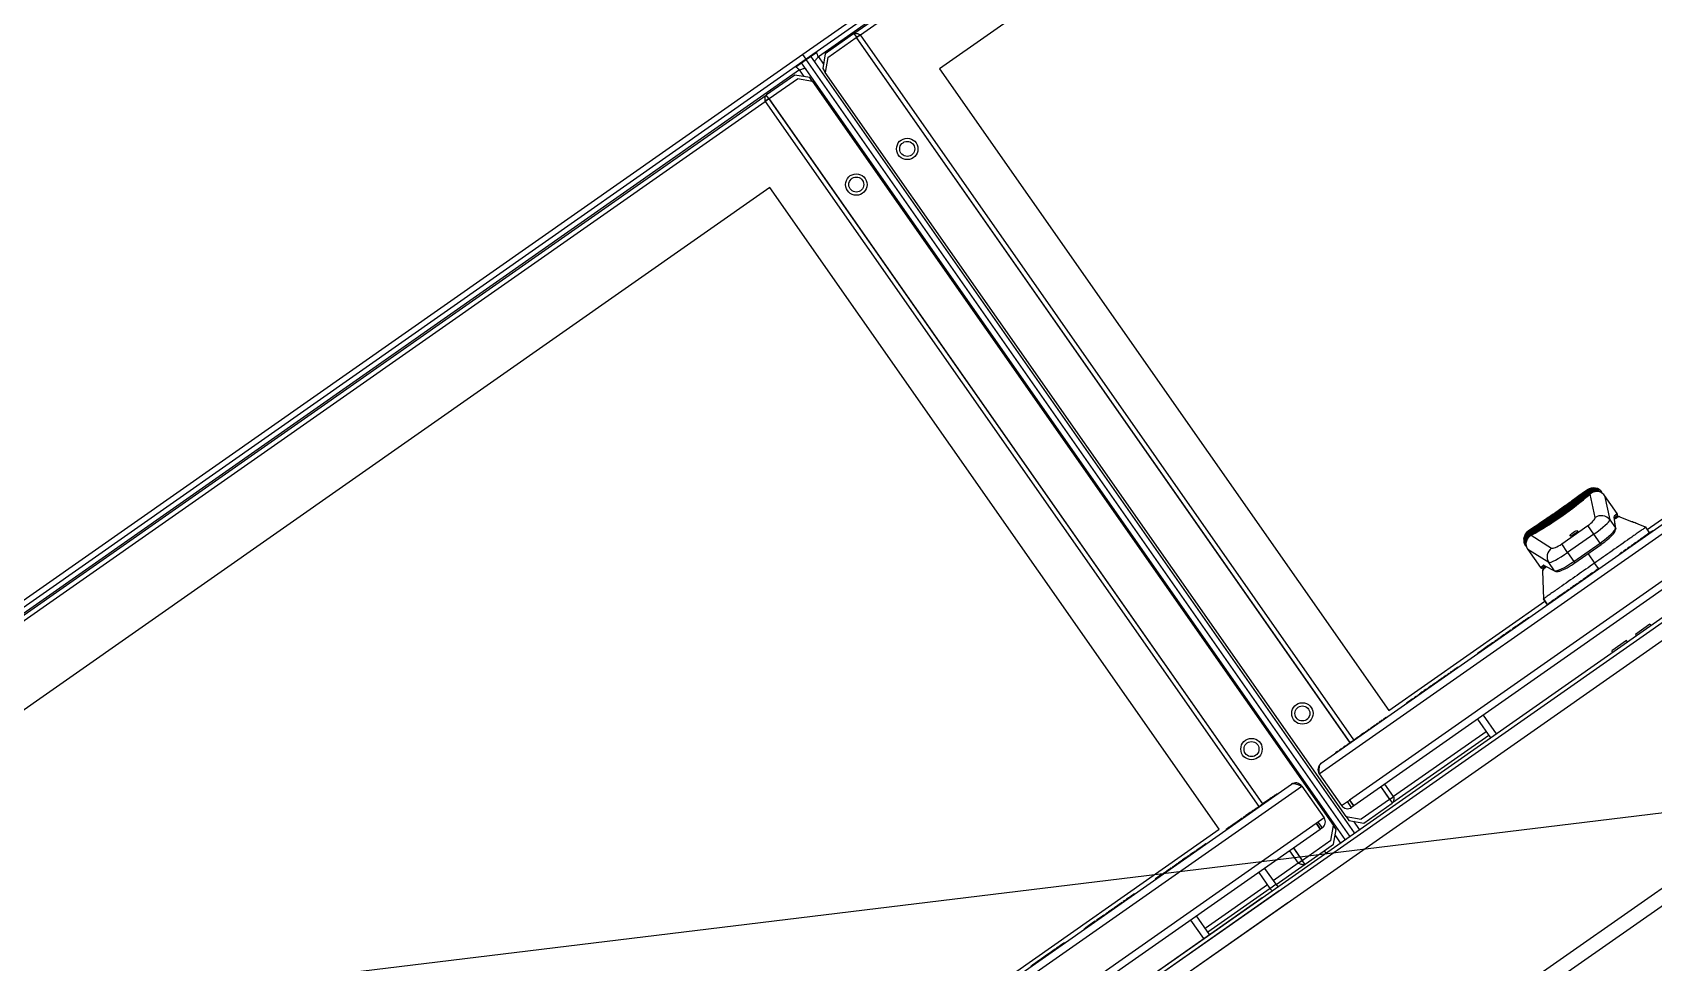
# Model space of a CAD drawing. Header units: millimetres. Extents: x 152904052 to 153933663, y 538271515 to 539240469.
# Drawn here: x 153465964.5 to 153466418.6, y 538580156.1 to 538580416.6 of the extents above; entities that cross this region are included whole.
import ezdxf

# ---------------------------------------------------------------- set-up
doc = ezdxf.new("R2010")
doc.units = ezdxf.units.MM
doc.layers.add('POWR', color=5, linetype='Continuous')
doc.layers.add('SCHM', color=9, linetype='Continuous')

msp = doc.modelspace()

# ---------------------------------------------------------------- linework, layer by layer
at = {"layer": 'POWR', "color": 7}
for p, q in [((153467081.4, 538581041.31), (153466180.33, 538580410.37)), ((153467082.32, 538581040), (153466181.25, 538580409.06)), ((153467080.5, 538581037.01), (153466184.68, 538580409.75)), ((153466194.65, 538580416.25), (153467071.15, 538581029.98)), ((153466196.46, 538580415.93), (153467070.83, 538581028.17)), ((153467072.18, 538581004.08), (153466218.63, 538580406.42)), ((153466325.01, 538580208.99), (153467221.16, 538580836.48)), ((153466325.52, 538580211.91), (153467218.24, 538580836.99)), ((153467225.2, 538580826), (153466333.48, 538580201.61)), ((153467226.34, 538580824.36), (153466334.63, 538580199.97)), ((153467214.87, 538580807.11), (153464552.63, 538578942.98)), ((153467217.22, 538580803.75), (153464554.98, 538578939.63)), ((153465908.45, 538579893.81), (153467206.81, 538580802.93)), ((153467267, 538580769.27), (153464570.35, 538578881.05)), ((153467239.86, 538580745.26), (153466390.73, 538580150.69)), ((153466416.88, 538580277.41), (153466649.15, 538580440.04)), ((153466194.57, 538580416.19), (153466186.63, 538580410.63)), ((153466187.35, 538580409.59), (153466195.3, 538580415.15)), ((153466194.57, 538580416.19), (153466194.65, 538580416.25)), ((153466194.65, 538580416.25), (153466195.34, 538580415.27)), ((153466195.38, 538580415.21), (153466195.3, 538580415.15)), ((153466195.3, 538580415.15), (153466333.58, 538580217.67)), ((153466195.34, 538580415.27), (153466196.46, 538580415.93)), ((153466195.38, 538580415.21), (153466196.36, 538580415.9)), ((153466196.46, 538580415.93), (153466195.4, 538580415.18)), ((153466333.66, 538580217.73), (153466195.4, 538580415.18)), ((153466334.72, 538580218.47), (153466196.46, 538580415.93)), ((153466180.33, 538580410.37), (153465279.27, 538579779.44)), ((153466181.25, 538580409.06), (153466180.33, 538580410.37)), ((153466181.29, 538580409.01), (153466184.23, 538580411.07)), ((153466186.63, 538580410.63), (153466185.89, 538580406.45)), ((153466181.25, 538580409.06), (153465280.18, 538579778.13)), ((153466179.43, 538580406.08), (153465283.61, 538579778.82)), ((153466178.35, 538580406.95), (153466181.29, 538580409.01)), ((153466180.75, 538580404.2), (153466179.43, 538580406.08)), ((153466180, 538580408.06), (153466181.31, 538580408.98)), ((153466332.28, 538580190.58), (153466180, 538580408.06)), ((153466181.29, 538580409.01), (153466181.25, 538580409.06)), ((153466181.29, 538580409.01), (153466181.31, 538580408.98)), ((153466182.62, 538580409.9), (153466181.31, 538580408.98)), ((153466333.59, 538580191.5), (153466181.31, 538580408.98)), ((153466334.9, 538580192.41), (153466182.62, 538580409.9)), ((153466184.68, 538580409.75), (153466186.11, 538580407.7)), ((153466185.89, 538580406.45), (153466186.62, 538580405.41)), ((153466187.35, 538580409.59), (153466186.62, 538580405.41)), ((153466218.63, 538580406.42), (153466344.46, 538580226.7)), ((153466178.11, 538580404.66), (153466170.16, 538580399.1)), ((153466170.89, 538580398.06), (153466178.83, 538580403.62)), ((153466182.28, 538580403.93), (153466178.11, 538580404.66)), ((153466183.01, 538580402.89), (153466178.83, 538580403.62)), ((153466183.01, 538580402.89), (153466182.28, 538580403.93)), ((153466183.01, 538580402.89), (153466328.96, 538580194.45)), ((153466332.57, 538580196.97), (153466186.62, 538580405.41)), ((153465293.59, 538579785.32), (153466170.08, 538580399.04)), ((153465295.4, 538579785), (153466169.76, 538580397.23)), ((153466169.76, 538580397.23), (153466170.77, 538580398.06)), ((153466170.82, 538580397.98), (153466169.76, 538580397.23)), ((153466169.76, 538580397.23), (153466308.02, 538580199.78)), ((153466170.81, 538580398), (153466169.82, 538580397.31)), ((153466170.08, 538580399.04), (153466170.16, 538580399.1)), ((153466170.77, 538580398.06), (153466170.08, 538580399.04)), ((153466170.89, 538580398.06), (153466170.81, 538580398)), ((153466170.82, 538580397.98), (153466309.08, 538580200.52)), ((153466309.17, 538580200.58), (153466170.89, 538580398.06)), ((153466171.12, 538580373.15), (153465317.56, 538579775.48)), ((153466296.95, 538580193.44), (153466171.12, 538580373.15)), ((153466400.08, 538580288.5), (153466398.63, 538580287.48)), ((153466400.14, 538580288.42), (153466400.08, 538580288.5)), ((153466400.24, 538580288.26), (153466400.21, 538580288.31)), ((153466400.42, 538580288.01), (153466400.36, 538580288.1)), ((153466400.65, 538580287.68), (153466400.58, 538580287.79)), ((153466402.27, 538580280.74), (153466400.86, 538580287.32)), ((153466408.47, 538580281.83), (153466404.92, 538580286.9)), ((153466404.92, 538580286.9), (153466406.39, 538580280.06)), ((153466408.47, 538580281.83), (153466404.92, 538580286.9)), ((153466404.92, 538580286.9), (153466404.92, 538580286.9)), ((153466406.39, 538580280.06), (153466407.97, 538580277.81)), ((153466407.97, 538580277.81), (153466407.55, 538580281.06)), ((153466407.58, 538580281.21), (153466408.47, 538580281.83)), ((153466407.64, 538580280.85), (153466407.64, 538580280.84)), ((153466408.06, 538580277.59), (153466407.64, 538580280.84)), ((153466408.35, 538580281.13), (153466407.66, 538580280.66)), ((153466408.47, 538580281.83), (153466408.47, 538580281.83)), ((153466409.21, 538580280.94), (153466412.61, 538580279.57)), ((153466382.54, 538580275.34), (153466382.53, 538580275.31)), ((153466384.98, 538580277.93), (153466383.53, 538580276.91)), ((153466383.53, 538580276.91), (153466383.59, 538580276.83)), ((153466383.66, 538580276.72), (153466383.7, 538580276.68)), ((153466383.81, 538580276.51), (153466383.87, 538580276.43)), ((153466384.03, 538580276.2), (153466384.11, 538580276.09)), ((153466384.37, 538580275.78), (153466390.07, 538580272.2)), ((153466392.9, 538580273.36), (153466400.21, 538580278.48)), ((153466401.88, 538580276.09), (153466394.57, 538580270.97)), ((153466401.88, 538580276.09), (153466400.21, 538580278.48)), ((153466403.64, 538580273.58), (153466401.88, 538580276.09)), ((153466416.19, 538580275.52), (153466416.25, 538580275.43)), ((153466417.6, 538580276.38), (153466416.45, 538580278.02)), ((153466417.6, 538580276.38), (153466416.45, 538580278.02)), ((153466418.46, 538580277.11), (153466418.52, 538580277.03)), ((153466383.38, 538580271.82), (153466386.93, 538580266.75)), ((153466389.3, 538580268.1), (153466383.38, 538580271.82)), ((153466383.38, 538580271.82), (153466386.93, 538580266.75)), ((153466383.38, 538580271.82), (153466383.38, 538580271.82)), ((153466394.57, 538580270.97), (153466392.9, 538580273.36)), ((153466394.57, 538580270.97), (153466396.33, 538580268.46)), ((153466396.33, 538580268.46), (153466403.64, 538580273.58)), ((153466396.62, 538580268.05), (153466403.93, 538580273.17)), ((153466400.27, 538580270.61), (153466402.12, 538580267.98)), ((153466403.64, 538580273.58), (153466403.93, 538580273.17)), ((153466411.25, 538580272.06), (153466411.31, 538580271.98)), ((153466413.92, 538580273.93), (153466413.97, 538580273.84)), ((153466386.93, 538580266.75), (153466387.81, 538580267.37)), ((153466386.93, 538580266.75), (153466386.93, 538580266.75)), ((153466387.51, 538580265.74), (153466387.78, 538580257.94)), ((153466388.31, 538580267.1), (153466387.62, 538580266.62)), ((153466387.97, 538580267.34), (153466390.88, 538580265.84)), ((153466388.14, 538580267.19), (153466388.15, 538580267.19)), ((153466388.15, 538580267.19), (153466391.06, 538580265.69)), ((153466390.88, 538580265.84), (153466389.3, 538580268.1)), ((153466396.33, 538580268.46), (153466396.62, 538580268.05)), ((153466403.26, 538580266.34), (153466402.12, 538580267.98)), ((153466395.24, 538580260.86), (153466395.25, 538580260.85)), ((153466395.25, 538580260.85), (153466395.3, 538580260.77)), ((153466396.3, 538580261.59), (153466396.36, 538580261.51)), ((153466398.58, 538580263.18), (153466398.63, 538580263.1)), ((153466344.46, 538580226.7), (153466388.21, 538580257.33)), ((153466387.78, 538580257.94), (153466388.93, 538580256.31)), ((153466388.93, 538580256.31), (153466387.78, 538580257.94)), ((153466389.16, 538580256.59), (153466389.22, 538580256.51)), ((153466390.96, 538580257.85), (153466391.02, 538580257.77)), ((153466383.56, 538580252.67), (153466383.62, 538580252.59)), ((153466376.42, 538580247.67), (153466376.47, 538580247.59)), ((153466417.63, 538580250.89), (153466413.53, 538580248.02)), ((153466413.53, 538580248.02), (153466413.79, 538580247.65)), ((153466417.63, 538580250.89), (153466417.88, 538580250.52)), ((153466369.27, 538580242.67), (153466369.33, 538580242.58)), ((153466374.14, 538580246.08), (153466374.2, 538580245.99)), ((153466411.07, 538580246.3), (153466406.98, 538580243.43)), ((153466407.23, 538580243.06), (153466406.98, 538580243.43)), ((153466411.33, 538580245.93), (153466411.07, 538580246.3)), ((153466363.67, 538580238.74), (153466363.73, 538580238.66)), ((153466356.53, 538580233.74), (153466356.59, 538580233.66)), ((153466360.5, 538580236.52), (153466360.56, 538580236.44)), ((153466349.39, 538580228.74), (153466349.44, 538580228.66)), ((153466351.59, 538580230.29), (153466351.65, 538580230.2)), ((153466352.56, 538580230.96), (153466352.62, 538580230.88)), ((153466355.47, 538580233), (153466355.53, 538580232.92)), ((153466343.79, 538580224.82), (153466343.84, 538580224.74)), ((153466369.27, 538580224.23), (153466372.91, 538580219.03)), ((153466370.91, 538580225.38), (153466374.55, 538580220.17)), ((153466336.64, 538580219.82), (153466336.7, 538580219.74)), ((153466340.61, 538580222.6), (153466340.67, 538580222.51)), ((153466342.68, 538580224.05), (153466342.74, 538580223.96)), ((153466372.45, 538580219.68), (153466345.5, 538580200.81)), ((153466371.71, 538580220.75), (153466345.82, 538580202.62)), ((153466330.6, 538580215.59), (153466330.66, 538580215.51)), ((153466332.67, 538580217.04), (153466332.73, 538580216.96)), ((153466334.37, 538580218.23), (153466334.43, 538580218.14)), ((153466329.5, 538580214.82), (153466329.56, 538580214.73)), ((153465424.46, 538579580.98), (153466317.17, 538580206.06)), ((153466325.01, 538580208.99), (153466331.26, 538580200.06)), ((153466345.82, 538580202.62), (153466343.38, 538580206.1)), ((153465423.94, 538579578.05), (153466320.09, 538580205.54)), ((153466313.12, 538580203.34), (153466313.17, 538580203.26)), ((153466320.09, 538580205.54), (153466326.35, 538580196.62)), ((153466331.26, 538580200.06), (153466333.48, 538580201.61)), ((153466333.42, 538580201.57), (153466334.57, 538580199.93)), ((153466333.48, 538580201.61), (153466334.63, 538580199.97)), ((153466344.69, 538580201.8), (153466336.75, 538580196.23)), ((153466342.24, 538580205.3), (153466344.69, 538580201.8)), ((153466344.76, 538580201.88), (153466342.32, 538580205.36)), ((153466344.69, 538580201.8), (153466344.77, 538580201.85)), ((153466344.76, 538580201.88), (153466345.82, 538580202.62)), ((153466344.77, 538580201.85), (153466345.53, 538580202.38)), ((153466345.82, 538580202.62), (153466344.82, 538580201.8)), ((153466345.5, 538580200.81), (153466344.82, 538580201.8)), ((153466305.97, 538580198.34), (153466306.03, 538580198.26)), ((153466308.25, 538580199.93), (153466308.3, 538580199.85)), ((153466332.57, 538580196.97), (153466333.3, 538580195.93)), ((153466332.57, 538580196.97), (153466336.75, 538580196.23)), ((153466334.05, 538580199.57), (153466332.9, 538580201.2)), ((153466334.57, 538580199.93), (153466334.05, 538580199.57)), ((153466334.63, 538580199.97), (153466334.57, 538580199.93)), ((153466337.48, 538580195.19), (153466345.42, 538580200.76)), ((153466345.5, 538580200.81), (153466345.42, 538580200.76)), ((153466324.13, 538580195.06), (153465432.41, 538579570.68)), ((153466325.28, 538580193.42), (153465433.56, 538579569.04)), ((153466056.79, 538580025.27), (153466296.95, 538580193.44)), ((153466326.35, 538580196.62), (153466324.13, 538580195.06)), ((153466324.13, 538580195.06), (153466325.28, 538580193.42)), ((153466324.19, 538580195.1), (153466325.33, 538580193.46)), ((153466325.86, 538580193.83), (153466324.71, 538580195.47)), ((153466325.33, 538580193.46), (153466325.28, 538580193.42)), ((153466325.86, 538580193.83), (153466325.33, 538580193.46)), ((153466328.23, 538580190.27), (153466328.96, 538580194.45)), ((153466329.69, 538580193.4), (153466328.96, 538580194.45)), ((153466328.96, 538580189.23), (153466329.69, 538580193.4)), ((153466333.3, 538580195.93), (153466337.48, 538580195.19)), ((153466334.55, 538580195.71), (153466336.21, 538580193.33)), ((153466317.75, 538580188.15), (153466320.18, 538580184.67)), ((153466320.28, 538580184.7), (153466317.83, 538580188.21)), ((153466328.23, 538580190.27), (153466320.28, 538580184.7)), ((153466326.38, 538580187.42), (153466328.96, 538580189.23)), ((153466330.97, 538580189.66), (153466329.42, 538580191.87)), ((153466286.09, 538580184.42), (153466286.14, 538580184.34)), ((153466290.19, 538580187.29), (153466290.24, 538580187.21)), ((153466319.12, 538580183.92), (153466312.11, 538580179.02)), ((153466312.94, 538580178.01), (153466326.38, 538580187.42)), ((153466316.68, 538580187.41), (153466319.12, 538580183.92)), ((153466319.12, 538580183.92), (153466320.18, 538580184.67)), ((153466320.24, 538580184.59), (153466319.12, 538580183.92)), ((153466320.2, 538580184.65), (153466319.22, 538580183.96)), ((153466320.2, 538580184.65), (153466320.28, 538580184.7)), ((153466320.24, 538580184.59), (153466320.93, 538580183.61)), ((153466326.38, 538580187.42), (153466326.84, 538580186.76)), ((153466283.81, 538580182.83), (153466283.87, 538580182.74)), ((153466308.04, 538580181.35), (153466311.16, 538580176.89)), ((153466309.68, 538580182.5), (153466312.8, 538580178.04)), ((153466313.8, 538580176.17), (153464552.63, 538578942.98)), ((153466313.8, 538580176.17), (153464552.63, 538578942.98)), ((153464556.03, 538578946.84), (153466309.02, 538580174.29)), ((153464556.03, 538578946.84), (153466309.02, 538580174.29)), ((153466310.48, 538580177.87), (153466293.07, 538580165.68)), ((153466311.22, 538580176.81), (153466293.81, 538580164.62)), ((153466311.16, 538580176.89), (153466312.8, 538580178.04)), ((153466312.94, 538580178.01), (153466313.4, 538580177.36)), ((153466316.15, 538580172.82), (153464554.98, 538578939.63)), ((153466316.15, 538580172.82), (153464554.98, 538578939.63)), ((153466265.14, 538580169.75), (153466265.2, 538580169.67)), ((153466266.2, 538580170.49), (153466266.26, 538580170.41)), ((153466267.26, 538580171.23), (153466267.31, 538580171.15)), ((153466269.77, 538580172.99), (153466269.83, 538580172.91)), ((153466259.06, 538580165.49), (153466259.11, 538580165.41)), ((153466292.64, 538580162.82), (153466288.99, 538580168.02)), ((153466294.27, 538580163.96), (153466290.63, 538580169.17)), ((153466253.56, 538580161.64), (153466253.62, 538580161.56)), ((153466248.86, 538580158.35), (153466248.91, 538580158.27))]:
    msp.add_line(p, q, dxfattribs=at)
at = {"layer": 'POWR', "color": 7, "flags": 128}
msp.add_lwpolyline([(153466382.61, 538580275.21), (153466382.57, 538580275.23), (153466382.54, 538580275.25), (153466382.51, 538580275.28), (153466382.49, 538580275.3), (153466382.47, 538580275.33), (153466382.46, 538580275.35), (153466382.46, 538580275.37), (153466382.46, 538580275.4)], dxfattribs=at)
at = {"layer": 'POWR', "color": 7}
for centre, radius in [((153466209.57, 538580383.97), 3), ((153466209.57, 538580383.97), 2.1), ((153466195.31, 538580373.99), 3), ((153466195.31, 538580373.99), 2.1), ((153466320.27, 538580225.87), 3), ((153466320.27, 538580225.87), 2.1), ((153466306.01, 538580215.89), 3), ((153466306.01, 538580215.89), 2.1)]:
    msp.add_circle(centre, radius, dxfattribs=at)
for centre, radius, start, end in [((153466401.8, 538580286.04), 3, 35, 125), ((153466400.28, 538580288.06), 0.203, 43.2823, 99.9986), ((153466400.4, 538580287.68), 0.332, 28.001, 85.9165), ((153466400.59, 538580287.31), 0.368, 29.458, 80.3211), ((153466401.83, 538580288.85), 0.148, 13.722, 72.7075), ((153466402.02, 538580288.66), 0.22, 355.6104, 60.2565), ((153466402.29, 538580288.43), 0.238, 351.3819, 49.2854), ((153466402.87, 538580288.38), 0.299, 69.9211, 106.4612), ((153466402.6, 538580288.1), 0.264, 348.1361, 39.2961), ((153466403.13, 538580288.1), 0.3, 68.3173, 125.1819), ((153466403.21, 538580288), 0.3, 67.8554, 125.2032), ((153466403.43, 538580287.73), 0.3, 66.8184, 125.2572), ((153466403.97, 538580278.22), 3.04, 37.3942, 124.0187), ((153466407.17, 538580280.77), 0.478, 8.5393, 36.2481), ((153466407.17, 538580280.92), 0.501, 341.8417, 35.0507), ((153466408.06, 538580281.54), 0.5, 305, 35), ((153466408.06, 538580281.54), 0.499, 305.1578, 35.1569), ((153466385.25, 538580274.45), 3, 125, 215), ((153466382.69, 538580274.24), 0.299, 146.5957, 180.0839), ((153466382.71, 538580275.15), 0.22, 189.7435, 254.3896), ((153466382.87, 538580273.91), 0.3, 124.8181, 181.6827), ((153466382.84, 538580274.81), 0.238, 200.7146, 258.6181), ((153466383.04, 538580274.4), 0.264, 210.7039, 261.8639), ((153466383.87, 538580276.58), 0.203, 150.0014, 206.7177), ((153466384.19, 538580276.33), 0.332, 164.0835, 221.999), ((153466384.47, 538580276.02), 0.368, 169.6788, 220.542), ((153466407.58, 538580277.53), 0.478, 7.3029, 36.2497), ((153466382.93, 538580273.8), 0.3, 132.4179, 182.1589), ((153466391.86, 538580269.74), 3.04, 125.9813, 212.6058), ((153466387.34, 538580267.03), 0.5, 215, 305), ((153466387.34, 538580267.03), 0.499, 214.8431, 304.8422), ((153466388.22, 538580267.65), 0.501, 214.9493, 268.1583), ((153466388.37, 538580267.61), 0.478, 213.7519, 241.4607), ((153466391.28, 538580266.11), 0.478, 213.7503, 242.6971), ((153466326.73, 538580210.19), 2.1, 125, 215), ((153466318.37, 538580204.34), 2.1, 35, 125), ((153466332.9, 538580201.2), 2, 215, 305), ((153466324.71, 538580195.47), 2, 305, 35), ((153466312.88, 538580178.09), 2.1, 215, 240.3769), ((153466312.88, 538580178.09), 0.1, 215, 305)]:
    msp.add_arc(centre, radius, start, end, dxfattribs=at)
for centre, major_axis, ratio, start_param, end_param in [((153466389.26, 538580286.34), (20.89, 14.63), 0.249328, 4.306744, 5.118034), ((153466399.78, 538580279.09), (2.46, 1.72), 0.249328, 4.712389, 6.178466), ((153466401.45, 538580276.71), (4.91, 3.44), 0.124664, 4.712389, 6.178466), ((153466410.74, 538580276.7), (-3.15, 4.51), 0.105104, 0, 0.197396), ((153466403.01, 538580274.48), (4.91, 3.44), 0.183333, 4.712389, 6.178466), ((153466394.14, 538580271.59), (4.91, 3.44), 0.124664, 3.246312, 4.712389), ((153466392.47, 538580273.97), (2.46, 1.72), 0.249328, 3.246312, 4.712389), ((153466390.97, 538580262.86), (-3.15, 4.51), 0.105104, 6.08579, 6.283185), ((153466395.7, 538580269.36), (4.91, 3.44), 0.183333, 3.246312, 4.712389)]:
    msp.add_ellipse(centre, major_axis=major_axis, ratio=ratio, start_param=start_param, end_param=end_param, dxfattribs=at)
msp.add_ellipse((153466396.28, 538580276.31), major_axis=(1.02, 0.72), ratio=0.249328, dxfattribs=at)
for points, knots in [([(153466194.65, 538580416.25), (153466194.75, 538580416.29), (153466194.94, 538580416.39), (153466195.38, 538580416.33), (153466195.9, 538580416.17), (153466196.27, 538580416.01), (153466196.46, 538580415.93)], [0, 0, 0, 0, 0.237155, 0.492001, 0.746893, 1, 1, 1, 1]), ([(153466184.68, 538580409.75), (153466184.59, 538580409.96), (153466184.44, 538580410.35), (153466184.28, 538580410.8), (153466184.24, 538580410.99), (153466184.23, 538580411.07)], [0, 0, 0, 0, 0.407958, 0.75346, 1, 1, 1, 1]), ([(153466178.35, 538580406.95), (153466178.4, 538580406.92), (153466178.54, 538580406.84), (153466178.87, 538580406.57), (153466179.19, 538580406.29), (153466179.38, 538580406.12), (153466179.43, 538580406.08)], [0, 0, 0, 0, 0.1949935, 0.5385355, 0.8820774, 1, 1, 1, 1]), ([(153466179.43, 538580406.08), (153466179.64, 538580406.16), (153466180.03, 538580406.31), (153466180.52, 538580406.48), (153466180.87, 538580406.57), (153466181.04, 538580406.56), (153466181.08, 538580406.51), (153466181.09, 538580406.5)], [0, 0, 0, 0, 0.26101, 0.482061, 0.703095, 0.924129, 1, 1, 1, 1]), ([(153466183.71, 538580408.34), (153466183.7, 538580408.39), (153466183.69, 538580408.5), (153466183.89, 538580408.82), (153466184.18, 538580409.18), (153466184.46, 538580409.51), (153466184.63, 538580409.7), (153466184.68, 538580409.75)], [0, 0, 0, 0, 0.2610103, 0.482061, 0.703095, 0.924129, 1, 1, 1, 1]), ([(153466383.59, 538580276.83), (153466384.58, 538580277.49), (153466386.56, 538580278.81), (153466389.75, 538580280.98), (153466393.16, 538580283.36), (153466396.72, 538580285.91), (153466399, 538580287.58), (153466400.14, 538580288.42)], [0, 0, 0, 0, 0.18649, 0.373191, 0.559464, 0.77969, 1, 1, 1, 1]), ([(153466400.21, 538580288.31), (153466399.25, 538580287.59), (153466397.32, 538580286.16), (153466394.21, 538580283.9), (153466390.84, 538580281.53), (153466387.24, 538580279.08), (153466384.86, 538580277.51), (153466383.66, 538580276.72)], [0, 0, 0, 0, 0.186482, 0.372708, 0.559438, 0.778869, 1, 1, 1, 1]), ([(153466383.7, 538580276.68), (153466384.7, 538580277.32), (153466386.7, 538580278.62), (153466389.9, 538580280.77), (153466393.31, 538580283.14), (153466396.86, 538580285.71), (153466399.11, 538580287.41), (153466400.24, 538580288.26)], [0, 0, 0, 0, 0.186493, 0.373204, 0.559469, 0.779702, 1, 1, 1, 1]), ([(153466400.36, 538580288.1), (153466399.41, 538580287.37), (153466397.5, 538580285.91), (153466394.4, 538580283.63), (153466391.03, 538580281.26), (153466387.42, 538580278.82), (153466385.02, 538580277.28), (153466383.81, 538580276.51)], [0, 0, 0, 0, 0.186481, 0.372718, 0.559433, 0.778886, 1, 1, 1, 1]), ([(153466383.87, 538580276.43), (153466385.41, 538580277.41), (153466388.49, 538580279.38), (153466392.98, 538580282.47), (153466397.01, 538580285.39), (153466399.28, 538580287.14), (153466400.42, 538580288.01)], [0, 0, 0, 0, 0.279197, 0.55923, 0.778542, 1, 1, 1, 1]), ([(153466400.58, 538580287.79), (153466399.12, 538580286.66), (153466396.21, 538580284.42), (153466391.8, 538580281.27), (153466387.69, 538580278.51), (153466385.25, 538580276.97), (153466384.03, 538580276.2)], [0, 0, 0, 0, 0.279365, 0.559627, 0.778697, 1, 1, 1, 1]), ([(153466384.11, 538580276.09), (153466385.66, 538580277.07), (153466388.78, 538580279.04), (153466393.23, 538580282.1), (153466397.23, 538580285.02), (153466399.51, 538580286.79), (153466400.65, 538580287.68)], [0, 0, 0, 0, 0.279462, 0.559802, 0.778911, 1, 1, 1, 1]), ([(153466400.14, 538580288.42), (153466400.43, 538580288.6), (153466400.97, 538580288.92), (153466401.6, 538580288.97), (153466401.87, 538580288.99)], [0, 0, 0, 0, 0.558032, 1, 1, 1, 1]), ([(153466401.92, 538580288.89), (153466401.58, 538580288.86), (153466400.96, 538580288.79), (153466400.44, 538580288.46), (153466400.21, 538580288.31)], [0, 0, 0, 0, 0.558139, 1, 1, 1, 1]), ([(153466400.24, 538580288.26), (153466400.57, 538580288.46), (153466401.15, 538580288.82), (153466401.83, 538580288.84), (153466402.13, 538580288.85)], [0, 0, 0, 0, 0.560688, 1, 1, 1, 1]), ([(153466402.15, 538580288.7), (153466401.78, 538580288.67), (153466401.14, 538580288.61), (153466400.6, 538580288.25), (153466400.36, 538580288.1)], [0, 0, 0, 0, 0.56076, 1, 1, 1, 1]), ([(153466400.42, 538580288.01), (153466400.77, 538580288.23), (153466401.39, 538580288.61), (153466402.12, 538580288.61), (153466402.44, 538580288.61)], [0, 0, 0, 0, 0.56001, 1, 1, 1, 1]), ([(153466402.44, 538580288.4), (153466402.06, 538580288.37), (153466401.39, 538580288.32), (153466400.83, 538580287.95), (153466400.58, 538580287.79)], [0, 0, 0, 0, 0.559285, 1, 1, 1, 1]), ([(153466400.65, 538580287.68), (153466401.03, 538580287.9), (153466401.69, 538580288.31), (153466402.47, 538580288.28), (153466402.81, 538580288.26)], [0, 0, 0, 0, 0.559592, 1, 1, 1, 1]), ([(153466404.92, 538580286.9), (153466404.6, 538580287.23), (153466403.98, 538580287.9), (153466402.75, 538580288.11), (153466401.68, 538580287.89), (153466401.13, 538580287.51), (153466400.86, 538580287.32)], [0, 0, 0, 0, 0.279785, 0.559857, 0.779728, 1, 1, 1, 1]), ([(153466401.87, 538580288.99), (153466401.96, 538580288.99), (153466402.14, 538580288.98), (153466402.38, 538580288.94), (153466402.55, 538580288.91), (153466402.6, 538580288.89), (153466402.61, 538580288.89)], [0, 0, 0, 0, 0.367851, 0.735806, 0.920546, 1, 1, 1, 1]), ([(153466402.57, 538580288.77), (153466402.57, 538580288.77), (153466402.57, 538580288.78), (153466402.52, 538580288.81), (153466402.32, 538580288.87), (153466402.06, 538580288.88), (153466401.9, 538580288.89)], [0, 0, 0, 0, 0.02102, 0.134539, 0.478024, 1, 1, 1, 1]), ([(153466402.85, 538580288.78), (153466402.83, 538580288.78), (153466402.79, 538580288.78), (153466402.45, 538580288.87), (153466402.12, 538580288.88), (153466401.92, 538580288.89)], [0, 0, 0, 0, 0.279849, 0.560767, 1, 1, 1, 1]), ([(153466402.13, 538580288.85), (153466402.21, 538580288.85), (153466402.39, 538580288.84), (153466402.63, 538580288.79), (153466402.8, 538580288.73), (153466402.9, 538580288.7), (153466402.96, 538580288.67), (153466402.97, 538580288.66), (153466402.98, 538580288.66)], [0, 0, 0, 0, 0.249575, 0.499234, 0.624577, 0.749541, 0.874797, 1, 1, 1, 1]), ([(153466402.96, 538580288.59), (153466402.88, 538580288.61), (153466402.69, 538580288.66), (153466402.35, 538580288.68), (153466402.15, 538580288.7)], [0, 0, 0, 0, 0.389876, 1, 1, 1, 1]), ([(153466402.44, 538580288.61), (153466402.53, 538580288.6), (153466402.7, 538580288.58), (153466402.92, 538580288.52), (153466403.07, 538580288.46), (153466403.16, 538580288.42), (153466403.22, 538580288.39), (153466403.23, 538580288.38), (153466403.24, 538580288.38)], [0, 0, 0, 0, 0.250691, 0.499738, 0.624633, 0.749644, 0.875011, 1, 1, 1, 1]), ([(153466403.33, 538580288.27), (153466403.31, 538580288.27), (153466403.28, 538580288.26), (153466402.96, 538580288.35), (153466402.64, 538580288.38), (153466402.44, 538580288.4)], [0, 0, 0, 0, 0.279424, 0.560243, 1, 1, 1, 1]), ([(153466402.95, 538580288.34), (153466402.96, 538580288.35), (153466402.96, 538580288.36), (153466402.95, 538580288.39), (153466402.91, 538580288.41), (153466402.84, 538580288.43), (153466402.7, 538580288.43), (153466402.59, 538580288.41), (153466402.52, 538580288.39)], [0, 0, 0, 0, 0.125209, 0.250655, 0.344867, 0.439084, 0.625539, 1, 1, 1, 1]), ([(153466402.81, 538580288.26), (153466402.89, 538580288.25), (153466403.05, 538580288.22), (153466403.26, 538580288.16), (153466403.39, 538580288.1), (153466403.51, 538580288.04), (153466403.53, 538580288.02), (153466403.55, 538580288.01)], [0, 0, 0, 0, 0.251028, 0.501181, 0.626243, 0.751403, 1, 1, 1, 1]), ([(153466403.26, 538580287.98), (153466403.26, 538580287.98), (153466403.27, 538580288), (153466403.26, 538580288.02), (153466403.21, 538580288.05), (153466403.12, 538580288.07), (153466402.99, 538580288.07), (153466402.91, 538580288.05), (153466402.86, 538580288.04)], [0, 0, 0, 0, 0.125083, 0.250612, 0.375716, 0.501101, 0.749517, 1, 1, 1, 1]), ([(153466402.98, 538580288.66), (153466402.99, 538580288.64), (153466403.01, 538580288.62), (153466403.04, 538580288.59), (153466403.05, 538580288.58)], [0, 0, 0, 0, 0.56, 1, 1, 1, 1]), ([(153466403.24, 538580288.38), (153466403.25, 538580288.36), (153466403.28, 538580288.32), (153466403.31, 538580288.29), (153466403.33, 538580288.27)], [0, 0, 0, 0, 0.56, 1, 1, 1, 1]), ([(153466403.55, 538580288.01), (153466403.57, 538580287.99), (153466403.59, 538580287.96), (153466403.61, 538580287.93), (153466403.63, 538580287.92)], [0, 0, 0, 0, 0.56, 1, 1, 1, 1]), ([(153466400.91, 538580287.49), (153466399.44, 538580286.35), (153466396.49, 538580284.07), (153466392.03, 538580280.9), (153466387.88, 538580278.11), (153466385.42, 538580276.56), (153466384.19, 538580275.78)], [0, 0, 0, 0, 0.280656, 0.5603169, 0.7800511, 1, 1, 1, 1]), ([(153466400.85, 538580287.39), (153466399.4, 538580286.26), (153466396.47, 538580283.98), (153466392.08, 538580280.85), (153466387.98, 538580278.1), (153466385.53, 538580276.57), (153466384.31, 538580275.81)], [0, 0, 0, 0, 0.279884, 0.560494, 0.779839, 1, 1, 1, 1]), ([(153466398.63, 538580287.48), (153466398.62, 538580287.48), (153466398.35, 538580287.3), (153466397.4, 538580286.6), (153466395.83, 538580285.44), (153466393.92, 538580284.06), (153466391.88, 538580282.6), (153466389.81, 538580281.18), (153466387.86, 538580279.86), (153466386.24, 538580278.78), (153466385.25, 538580278.13), (153466384.99, 538580277.93), (153466384.98, 538580277.93)], [0, 0, 0, 0, 0.003473, 0.127751, 0.25193, 0.375819, 0.499822, 0.624027, 0.748207, 0.872102, 0.996008, 1, 1, 1, 1]), ([(153466407.69, 538580280.43), (153466407.71, 538580280.45), (153466408.11, 538580280.73), (153466408.37, 538580280.91), (153466408.26, 538580280.83), (153466408.26, 538580280.83), (153466408.26, 538580280.83)], [0, 0, 0, 0, 0.015527, 0.315728, 0.923969, 1, 1, 1, 1]), ([(153466409.21, 538580280.94), (153466409, 538580280.94), (153466408.7, 538580280.93), (153466407.94, 538580280.43), (153466407.71, 538580280.28)], [0, 0, 0, 0, 0.702256, 1, 1, 1, 1]), ([(153466416.45, 538580278.02), (153466416.11, 538580278.15), (153466415.44, 538580278.43), (153466414.48, 538580278.81), (153466413.7, 538580279.13), (153466413.18, 538580279.34), (153466412.88, 538580279.46), (153466412.71, 538580279.53), (153466412.64, 538580279.56), (153466412.61, 538580279.57)], [0, 0, 0, 0, 0.1212211, 0.2429205, 0.3712161, 0.5123961, 0.6669653, 0.8310887, 1, 1, 1, 1]), ([(153466382.3, 538580274.66), (153466382.3, 538580274.68), (153466382.3, 538580274.73), (153466382.32, 538580274.9), (153466382.37, 538580275.14), (153466382.43, 538580275.31), (153466382.46, 538580275.4)], [0, 0, 0, 0, 0.083233, 0.266712, 0.633241, 1, 1, 1, 1]), ([(153466382.53, 538580275.31), (153466382.46, 538580275.07), (153466382.36, 538580274.72), (153466382.33, 538580274.43), (153466382.33, 538580274.41), (153466382.32, 538580274.4)], [0, 0, 0, 0, 0.558035, 0.7787477, 1, 1, 1, 1]), ([(153466382.39, 538580274.24), (153466382.39, 538580274.25), (153466382.39, 538580274.27), (153466382.38, 538580274.33), (153466382.38, 538580274.44), (153466382.39, 538580274.62), (153466382.42, 538580274.86), (153466382.47, 538580275.03), (153466382.5, 538580275.11)], [0, 0, 0, 0, 0.124886, 0.250388, 0.375677, 0.500865, 0.750601, 1, 1, 1, 1]), ([(153466382.44, 538580274.15), (153466382.43, 538580274.17), (153466382.41, 538580274.2), (153466382.4, 538580274.23), (153466382.39, 538580274.24)], [0, 0, 0, 0, 0.56, 1, 1, 1, 1]), ([(153466382.54, 538580275.34), (153466382.5, 538580275.21), (153466382.44, 538580275.04), (153466382.42, 538580274.92), (153466382.42, 538580274.89)], [0, 0, 0, 0, 0.764662, 1, 1, 1, 1]), ([(153466382.64, 538580275.04), (153466382.6, 538580274.92), (153466382.52, 538580274.67), (153466382.47, 538580274.37), (153466382.46, 538580274.25), (153466382.45, 538580274.2)], [0, 0, 0, 0, 0.36017, 0.71825, 1, 1, 1, 1]), ([(153466382.46, 538580275.4), (153466382.61, 538580275.71), (153466382.88, 538580276.28), (153466383.37, 538580276.66), (153466383.59, 538580276.83)], [0, 0, 0, 0, 0.558034, 1, 1, 1, 1]), ([(153466382.57, 538580274.8), (153466382.56, 538580274.78), (153466382.52, 538580274.73), (153466382.49, 538580274.64), (153466382.47, 538580274.56), (153466382.47, 538580274.53), (153466382.48, 538580274.5), (153466382.49, 538580274.48), (153466382.51, 538580274.49), (153466382.52, 538580274.49)], [0, 0, 0, 0, 0.171196, 0.419391, 0.543584, 0.606184, 0.668896, 0.834743, 1, 1, 1, 1]), ([(153466382.5, 538580275.11), (153466382.65, 538580275.46), (153466382.92, 538580276.09), (153466383.46, 538580276.5), (153466383.7, 538580276.68)], [0, 0, 0, 0, 0.560632, 1, 1, 1, 1]), ([(153466383.66, 538580276.72), (153466383.39, 538580276.51), (153466382.91, 538580276.12), (153466382.65, 538580275.56), (153466382.53, 538580275.31)], [0, 0, 0, 0, 0.558153, 1, 1, 1, 1]), ([(153466382.57, 538580273.9), (153466382.56, 538580273.91), (153466382.56, 538580273.93), (153466382.55, 538580273.99), (153466382.54, 538580274.09), (153466382.54, 538580274.25), (153466382.56, 538580274.48), (153466382.6, 538580274.64), (153466382.62, 538580274.73)], [0, 0, 0, 0, 0.125651, 0.251071, 0.376235, 0.501213, 0.75047, 1, 1, 1, 1]), ([(153466382.62, 538580274.73), (153466382.77, 538580275.11), (153466383.04, 538580275.79), (153466383.62, 538580276.23), (153466383.87, 538580276.43)], [0, 0, 0, 0, 0.559946, 1, 1, 1, 1]), ([(153466382.82, 538580274.66), (153466382.78, 538580274.53), (153466382.71, 538580274.29), (153466382.67, 538580274), (153466382.65, 538580273.8), (153466382.64, 538580273.79), (153466382.63, 538580273.78)], [0, 0, 0, 0, 0.280806, 0.560908, 0.780709, 1, 1, 1, 1]), ([(153466383.81, 538580276.51), (153466383.53, 538580276.29), (153466383.01, 538580275.89), (153466382.75, 538580275.3), (153466382.64, 538580275.04)], [0, 0, 0, 0, 0.560851, 1, 1, 1, 1]), ([(153466382.8, 538580274.58), (153466382.76, 538580274.52), (153466382.7, 538580274.43), (153466382.65, 538580274.29), (153466382.64, 538580274.22), (153466382.65, 538580274.18), (153466382.67, 538580274.16), (153466382.69, 538580274.16), (153466382.7, 538580274.16)], [0, 0, 0, 0, 0.3746593, 0.5616245, 0.6557405, 0.749878, 0.8745803, 1, 1, 1, 1]), ([(153466382.81, 538580273.48), (153466382.8, 538580273.5), (153466382.79, 538580273.54), (153466382.77, 538580273.66), (153466382.77, 538580273.81), (153466382.77, 538580274.03), (153466382.8, 538580274.19), (153466382.82, 538580274.27)], [0, 0, 0, 0, 0.249744, 0.375036, 0.500188, 0.74981, 1, 1, 1, 1]), ([(153466384.03, 538580276.2), (153466383.73, 538580275.97), (153466383.2, 538580275.55), (153466382.94, 538580274.93), (153466382.82, 538580274.66)], [0, 0, 0, 0, 0.559341, 1, 1, 1, 1]), ([(153466382.82, 538580274.27), (153466382.96, 538580274.68), (153466383.22, 538580275.42), (153466383.84, 538580275.88), (153466384.11, 538580276.09)], [0, 0, 0, 0, 0.558805, 1, 1, 1, 1]), ([(153466384.37, 538580275.78), (153466384.03, 538580275.52), (153466383.34, 538580275.02), (153466382.87, 538580273.9), (153466382.87, 538580272.76), (153466383.21, 538580272.13), (153466383.38, 538580271.82)], [0, 0, 0, 0, 0.280267, 0.560119, 0.77999, 1, 1, 1, 1]), ([(153466384.19, 538580275.78), (153466383.88, 538580275.54), (153466383.32, 538580275.11), (153466383.1, 538580274.44), (153466383.01, 538580274.14)], [0, 0, 0, 0, 0.560102, 1, 1, 1, 1]), ([(153466416.45, 538580278.02), (153466416.52, 538580278.07), (153466416.6, 538580278.12), (153466416.44, 538580278.01), (153466416.5, 538580278.05), (153466416.28, 538580277.9), (153466415.43, 538580277.31), (153466414.38, 538580276.57), (153466413.14, 538580275.7), (153466409.07, 538580272.85), (153466405.39, 538580270.27), (153466402.12, 538580267.98)], [0, 0, 0, 0, 0.75036, 0.771204, 0.792047, 0.812683, 0.828224, 0.843765, 0.859307, 0.87494, 1, 1, 1, 1]), ([(153466403.93, 538580273.17), (153466404.27, 538580273.42), (153466404.94, 538580273.9), (153466406.1, 538580274.85), (153466407.21, 538580275.91), (153466407.98, 538580276.93), (153466408.03, 538580277.38), (153466408.05, 538580277.6)], [0, 0, 0, 0, 0.148366, 0.289904, 0.552429, 0.78964, 1, 1, 1, 1]), ([(153466416.19, 538580275.52), (153466415.85, 538580275.28), (153466415.15, 538580274.79), (153466414.46, 538580274.3), (153466414.01, 538580273.99), (153466413.95, 538580273.95), (153466413.92, 538580273.93)], [0, 0, 0, 0, 0.277132, 0.564991, 0.788001, 1, 1, 1, 1]), ([(153466418.46, 538580277.11), (153466418.45, 538580277.1), (153466418.41, 538580277.07), (153466418.12, 538580276.87), (153466417.69, 538580276.56), (153466417.2, 538580276.23), (153466416.7, 538580275.87), (153466416.37, 538580275.64), (153466416.19, 538580275.52)], [0, 0, 0, 0, 0.203822, 0.38104, 0.547981, 0.683805, 0.832176, 1, 1, 1, 1]), ([(153466382.63, 538580273.78), (153466382.62, 538580273.81), (153466382.6, 538580273.85), (153466382.58, 538580273.89), (153466382.57, 538580273.9)], [0, 0, 0, 0, 0.56, 1, 1, 1, 1]), ([(153466382.86, 538580273.38), (153466382.85, 538580273.4), (153466382.83, 538580273.43), (153466382.81, 538580273.46), (153466382.81, 538580273.48)], [0, 0, 0, 0, 0.5599998, 1, 1, 1, 1]), ([(153466409.86, 538580271.09), (153466409.73, 538580270.99), (153466409.18, 538580270.61), (153466409.1, 538580270.56), (153466409.05, 538580270.52)], [0, 0, 0, 0, 0.248164, 1, 1, 1, 1]), ([(153466410.97, 538580271.86), (153466410.8, 538580271.75), (153466410.29, 538580271.38), (153466410.21, 538580271.33), (153466410.15, 538580271.29)], [0, 0, 0, 0, 0.315009, 1, 1, 1, 1]), ([(153466411.93, 538580272.54), (153466411.8, 538580272.44), (153466411.37, 538580272.14), (153466411.3, 538580272.09), (153466411.25, 538580272.06)], [0, 0, 0, 0, 0.322226, 1, 1, 1, 1]), ([(153466413.63, 538580273.72), (153466413.46, 538580273.6), (153466412.93, 538580273.23), (153466412.39, 538580272.86), (153466412.28, 538580272.78), (153466412.22, 538580272.74)], [0, 0, 0, 0, 0.196019, 0.608424, 1, 1, 1, 1]), ([(153466388.63, 538580266.93), (153466388.33, 538580266.7), (153466387.68, 538580266.2), (153466387.57, 538580265.9), (153466387.51, 538580265.74)], [0, 0, 0, 0, 0.460595, 1, 1, 1, 1]), ([(153466402.12, 538580267.98), (153466398.84, 538580265.69), (153466395.16, 538580263.11), (153466391.09, 538580260.26), (153466389.85, 538580259.4), (153466388.8, 538580258.66), (153466387.95, 538580258.06), (153466387.73, 538580257.91), (153466387.79, 538580257.95), (153466387.63, 538580257.84), (153466387.71, 538580257.89), (153466387.78, 538580257.94)], [0, 0, 0, 0, 0.12506, 0.140693, 0.156235, 0.171776, 0.187317, 0.207953, 0.228796, 0.24964, 1, 1, 1, 1]), ([(153466387.94, 538580266.6), (153466387.87, 538580266.55), (153466387.75, 538580266.47), (153466388.25, 538580266.82), (153466388.45, 538580266.96)], [0, 0, 0, 0, 0.6031096, 1, 1, 1, 1]), ([(153466391.05, 538580265.69), (153466391.18, 538580265.65), (153466391.51, 538580265.54), (153466392.22, 538580265.69), (153466393.15, 538580266.04), (153466394.12, 538580266.51), (153466395.32, 538580267.18), (153466396.17, 538580267.75), (153466396.62, 538580268.05)], [0, 0, 0, 0, 0.136399, 0.35062, 0.486259, 0.639988, 0.811317, 1, 1, 1, 1]), ([(153466401.58, 538580265.29), (153466401.58, 538580265.29), (153466401.59, 538580265.29), (153466401.1, 538580264.95), (153466400.16, 538580264.29), (153466399.33, 538580263.71), (153466398.91, 538580263.42), (153466398.86, 538580263.38)], [0, 0, 0, 0, 0.19194, 0.478727, 0.737633, 0.972253, 1, 1, 1, 1]), ([(153466403.36, 538580266.54), (153466403.36, 538580266.54), (153466403.37, 538580266.54), (153466402.86, 538580266.18), (153466402.12, 538580265.67), (153466401.87, 538580265.49)], [0, 0, 0, 0, 0.312417, 0.762689, 1, 1, 1, 1]), ([(153466394.94, 538580260.64), (153466394.8, 538580260.54), (153466394.46, 538580260.3), (153466394.13, 538580260.07), (153466394.06, 538580260.02), (153466394.03, 538580260)], [0, 0, 0, 0, 0.2518367, 0.6389714, 1, 1, 1, 1]), ([(153466396.3, 538580261.59), (153466396.14, 538580261.48), (153466395.82, 538580261.25), (153466395.5, 538580261.03), (153466395.29, 538580260.88), (153466395.26, 538580260.86), (153466395.25, 538580260.85)], [0, 0, 0, 0, 0.279221, 0.569595, 0.792219, 1, 1, 1, 1]), ([(153466397.34, 538580262.32), (153466397.34, 538580262.32), (153466397.34, 538580262.32), (153466397.25, 538580262.25), (153466397.07, 538580262.13), (153466396.83, 538580261.96), (153466396.57, 538580261.78), (153466396.4, 538580261.66), (153466396.3, 538580261.59)], [0, 0, 0, 0, 0.0508933, 0.2518408, 0.4330083, 0.5979049, 0.7828544, 1, 1, 1, 1]), ([(153466398.58, 538580263.18), (153466398.57, 538580263.18), (153466398.55, 538580263.17), (153466398.42, 538580263.07), (153466398.2, 538580262.92), (153466397.94, 538580262.74), (153466397.73, 538580262.59), (153466397.63, 538580262.52)], [0, 0, 0, 0, 0.24327, 0.458274, 0.654298, 0.84222, 1, 1, 1, 1]), ([(153466390.68, 538580257.65), (153466390.26, 538580257.36), (153466389.42, 538580256.77), (153466389.25, 538580256.65), (153466389.16, 538580256.59)], [0, 0, 0, 0, 0.489517, 1, 1, 1, 1]), ([(153466393.74, 538580259.8), (153466393.19, 538580259.41), (153466392.15, 538580258.68), (153466391.19, 538580258.01), (153466391.04, 538580257.91), (153466390.96, 538580257.85)], [0, 0, 0, 0, 0.367047, 0.694904, 1, 1, 1, 1]), ([(153466383.56, 538580252.67), (153466383.53, 538580252.65), (153466383.49, 538580252.62), (153466383.07, 538580252.32), (153466382.39, 538580251.85), (153466381.38, 538580251.14), (153466380.16, 538580250.29), (153466379.32, 538580249.7), (153466378.98, 538580249.46)], [0, 0, 0, 0, 0.192912, 0.360912, 0.512245, 0.657045, 0.85813, 1, 1, 1, 1]), ([(153466376.42, 538580247.67), (153466376.07, 538580247.43), (153466375.37, 538580246.93), (153466374.69, 538580246.46), (153466374.24, 538580246.14), (153466374.17, 538580246.1), (153466374.14, 538580246.08)], [0, 0, 0, 0, 0.281581, 0.574587, 0.7968, 1, 1, 1, 1]), ([(153466378.69, 538580249.26), (153466378.68, 538580249.25), (153466378.67, 538580249.24), (153466378.53, 538580249.15), (153466378.32, 538580249), (153466377.99, 538580248.77), (153466377.54, 538580248.45), (153466376.97, 538580248.06), (153466376.61, 538580247.8), (153466376.42, 538580247.67)], [0, 0, 0, 0, 0.141147, 0.263463, 0.373351, 0.478643, 0.62563, 0.795661, 1, 1, 1, 1]), ([(153466373.86, 538580245.87), (153466373.37, 538580245.53), (153466372.23, 538580244.73), (153466370.81, 538580243.74), (153466369.58, 538580242.88), (153466369.37, 538580242.73), (153466369.27, 538580242.67)], [0, 0, 0, 0, 0.19206, 0.446928, 0.736329, 1, 1, 1, 1]), ([(153466363.67, 538580238.74), (153466363.65, 538580238.73), (153466363.61, 538580238.7), (153466363.18, 538580238.4), (153466362.54, 538580237.95), (153466361.96, 538580237.54), (153466361.69, 538580237.36)], [0, 0, 0, 0, 0.30849, 0.571658, 0.805126, 1, 1, 1, 1]), ([(153466356.53, 538580233.74), (153466356.37, 538580233.63), (153466356.04, 538580233.4), (153466355.73, 538580233.18), (153466355.52, 538580233.03), (153466355.49, 538580233.01), (153466355.47, 538580233)], [0, 0, 0, 0, 0.2847571, 0.5800287, 0.8013748, 1, 1, 1, 1]), ([(153466357.57, 538580234.47), (153466357.57, 538580234.47), (153466357.57, 538580234.47), (153466357.51, 538580234.43), (153466357.41, 538580234.36), (153466357.28, 538580234.27), (153466357.11, 538580234.15), (153466356.93, 538580234.02), (153466356.73, 538580233.88), (153466356.6, 538580233.79), (153466356.53, 538580233.74)], [0, 0, 0, 0, 0.048564, 0.180372, 0.296888, 0.408877, 0.527506, 0.661824, 0.817994, 1, 1, 1, 1]), ([(153466360.5, 538580236.52), (153466360.49, 538580236.51), (153466360.46, 538580236.5), (153466360.23, 538580236.33), (153466359.85, 538580236.07), (153466359.34, 538580235.71), (153466358.73, 538580235.28), (153466358.21, 538580234.92), (153466357.93, 538580234.72), (153466357.85, 538580234.67)], [0, 0, 0, 0, 0.190663, 0.352727, 0.496222, 0.633954, 0.779374, 0.943613, 1, 1, 1, 1]), ([(153466361.41, 538580237.16), (153466361.41, 538580237.16), (153466361.41, 538580237.16), (153466361.17, 538580236.99), (153466360.89, 538580236.79), (153466360.79, 538580236.72)], [0, 0, 0, 0, 0.389539, 0.778615, 1, 1, 1, 1]), ([(153466351.31, 538580230.09), (153466351.22, 538580230.02), (153466350.55, 538580229.55), (153466349.72, 538580228.97), (153466349.49, 538580228.81), (153466349.39, 538580228.74)], [0, 0, 0, 0, 0.077644, 0.56479, 1, 1, 1, 1]), ([(153466352.27, 538580230.76), (153466352.14, 538580230.67), (153466351.72, 538580230.38), (153466351.65, 538580230.32), (153466351.59, 538580230.29)], [0, 0, 0, 0, 0.335144, 1, 1, 1, 1]), ([(153466355.19, 538580232.8), (153466355.06, 538580232.71), (153466354.33, 538580232.2), (153466353.54, 538580231.65), (153466352.73, 538580231.08), (153466352.62, 538580231), (153466352.56, 538580230.96)], [0, 0, 0, 0, 0.079147, 0.459448, 0.74463, 1, 1, 1, 1]), ([(153466343.79, 538580224.82), (153466343.76, 538580224.8), (153466343.71, 538580224.76), (153466343.41, 538580224.56), (153466343.06, 538580224.31), (153466342.97, 538580224.25)], [0, 0, 0, 0, 0.47251, 0.866574, 1, 1, 1, 1]), ([(153466336.64, 538580219.82), (153466336.3, 538580219.58), (153466335.6, 538580219.09), (153466334.92, 538580218.61), (153466334.47, 538580218.3), (153466334.4, 538580218.25), (153466334.37, 538580218.23)], [0, 0, 0, 0, 0.288034, 0.585696, 0.806215, 1, 1, 1, 1]), ([(153466338.92, 538580221.41), (153466338.91, 538580221.4), (153466338.9, 538580221.39), (153466338.76, 538580221.3), (153466338.54, 538580221.15), (153466338.25, 538580220.94), (153466337.89, 538580220.69), (153466337.5, 538580220.42), (153466337.07, 538580220.11), (153466336.79, 538580219.92), (153466336.64, 538580219.82)], [0, 0, 0, 0, 0.139289, 0.254745, 0.355218, 0.452418, 0.558229, 0.681516, 0.827711, 1, 1, 1, 1]), ([(153466340.61, 538580222.6), (153466340.6, 538580222.59), (153466340.58, 538580222.57), (153466340.34, 538580222.41), (153466339.96, 538580222.14), (153466339.55, 538580221.85), (153466339.29, 538580221.67), (153466339.2, 538580221.61)], [0, 0, 0, 0, 0.279915, 0.512422, 0.714966, 0.910685, 1, 1, 1, 1]), ([(153466341.52, 538580223.23), (153466341.53, 538580223.24), (153466341.54, 538580223.24), (153466341.3, 538580223.08), (153466341.1, 538580222.94), (153466340.93, 538580222.82), (153466340.9, 538580222.8)], [0, 0, 0, 0, 0.391607, 0.6852082, 0.9465346, 1, 1, 1, 1]), ([(153466342.68, 538580224.05), (153466342.66, 538580224.03), (153466342.62, 538580224), (153466342.32, 538580223.79), (153466341.95, 538580223.53), (153466341.81, 538580223.43)], [0, 0, 0, 0, 0.424287, 0.777643, 1, 1, 1, 1]), ([(153466330.32, 538580215.39), (153466330.18, 538580215.29), (153466329.66, 538580214.93), (153466329.57, 538580214.86), (153466329.5, 538580214.82)], [0, 0, 0, 0, 0.263131, 1, 1, 1, 1]), ([(153466331.42, 538580216.16), (153466331.26, 538580216.05), (153466330.77, 538580215.7), (153466330.67, 538580215.63), (153466330.6, 538580215.59)], [0, 0, 0, 0, 0.332212, 1, 1, 1, 1]), ([(153466332.39, 538580216.84), (153466332.25, 538580216.74), (153466331.84, 538580216.46), (153466331.76, 538580216.4), (153466331.71, 538580216.36)], [0, 0, 0, 0, 0.339644, 1, 1, 1, 1]), ([(153466334.08, 538580218.02), (153466333.91, 538580217.91), (153466333.4, 538580217.54), (153466332.86, 538580217.17), (153466332.73, 538580217.08), (153466332.67, 538580217.04)], [0, 0, 0, 0, 0.209302, 0.630398, 1, 1, 1, 1]), ([(153466325.01, 538580208.99), (153466325, 538580209.29), (153466324.97, 538580209.92), (153466324.99, 538580210.79), (153466325.14, 538580211.52), (153466325.4, 538580211.78), (153466325.52, 538580211.91)], [0, 0, 0, 0, 0.230728, 0.485563, 0.740459, 1, 1, 1, 1]), ([(153466313.12, 538580203.34), (153466313.09, 538580203.33), (153466313.05, 538580203.3), (153466312.63, 538580203.01), (153466311.95, 538580202.53), (153466311.03, 538580201.88), (153466309.92, 538580201.11), (153466309.06, 538580200.51), (153466308.61, 538580200.19), (153466308.53, 538580200.14)], [0, 0, 0, 0, 0.198163, 0.364733, 0.510871, 0.650835, 0.799277, 0.967754, 1, 1, 1, 1]), ([(153466345.82, 538580202.62), (153466345.83, 538580202.43), (153466345.85, 538580202.04), (153466345.83, 538580201.49), (153466345.74, 538580201.05), (153466345.58, 538580200.89), (153466345.5, 538580200.81)], [0, 0, 0, 0, 0.237155, 0.492001, 0.7468934, 1, 1, 1, 1]), ([(153466305.97, 538580198.34), (153466305.52, 538580198.02), (153466304.6, 538580197.38), (153466303.96, 538580196.94), (153466303.7, 538580196.75), (153466303.72, 538580196.76), (153466303.72, 538580196.76)], [0, 0, 0, 0, 0.395312, 0.794296, 0.975528, 1, 1, 1, 1]), ([(153466308.25, 538580199.93), (153466308.24, 538580199.93), (153466308.23, 538580199.92), (153466308.09, 538580199.83), (153466307.88, 538580199.68), (153466307.58, 538580199.47), (153466307.23, 538580199.22), (153466306.83, 538580198.95), (153466306.4, 538580198.64), (153466306.12, 538580198.45), (153466305.97, 538580198.34)], [0, 0, 0, 0, 0.142267, 0.262446, 0.36816, 0.4692, 0.575829, 0.696408, 0.836596, 1, 1, 1, 1]), ([(153466303.43, 538580196.56), (153466302.93, 538580196.21), (153466301.79, 538580195.42), (153466300.37, 538580194.42), (153466299.14, 538580193.55), (153466298.93, 538580193.41), (153466298.83, 538580193.34)], [0, 0, 0, 0, 0.195271, 0.450521, 0.738591, 1, 1, 1, 1]), ([(153466293.23, 538580189.42), (153466293.21, 538580189.4), (153466293.16, 538580189.37), (153466292.74, 538580189.08), (153466292.06, 538580188.6), (153466291.28, 538580188.05), (153466290.7, 538580187.65), (153466290.47, 538580187.49)], [0, 0, 0, 0, 0.261269, 0.485741, 0.685909, 0.877091, 1, 1, 1, 1]), ([(153466286.09, 538580184.42), (153466285.74, 538580184.18), (153466285.04, 538580183.68), (153466284.36, 538580183.21), (153466283.91, 538580182.89), (153466283.84, 538580182.85), (153466283.81, 538580182.83)], [0, 0, 0, 0, 0.2804326, 0.5725311, 0.7949866, 1, 1, 1, 1]), ([(153466288.36, 538580186.01), (153466288.35, 538580186), (153466288.34, 538580185.99), (153466288.2, 538580185.9), (153466287.99, 538580185.75), (153466287.67, 538580185.52), (153466287.21, 538580185.2), (153466286.64, 538580184.81), (153466286.28, 538580184.56), (153466286.09, 538580184.42)], [0, 0, 0, 0, 0.14279, 0.266012, 0.376154, 0.481211, 0.627493, 0.79667, 1, 1, 1, 1]), ([(153466290.19, 538580187.29), (153466290.17, 538580187.28), (153466290.15, 538580187.26), (153466289.91, 538580187.09), (153466289.52, 538580186.82), (153466289.08, 538580186.51), (153466288.76, 538580186.29), (153466288.65, 538580186.21)], [0, 0, 0, 0, 0.264279, 0.491968, 0.695305, 0.889347, 1, 1, 1, 1]), ([(153466281.72, 538580181.36), (153466281.49, 538580181.2), (153466280.48, 538580180.49), (153466279.58, 538580179.86), (153466278.92, 538580179.4), (153466279, 538580179.45), (153466279.01, 538580179.46)], [0, 0, 0, 0, 0.14092, 0.59725, 0.917305, 1, 1, 1, 1]), ([(153466283.53, 538580182.63), (153466283.41, 538580182.54), (153466282.86, 538580182.16), (153466282.36, 538580181.81), (153466281.98, 538580181.54), (153466282.02, 538580181.57), (153466282.02, 538580181.57)], [0, 0, 0, 0, 0.125614, 0.598012, 0.928711, 1, 1, 1, 1]), ([(153466273.34, 538580175.49), (153466273.32, 538580175.48), (153466273.27, 538580175.44), (153466272.85, 538580175.15), (153466272.18, 538580174.68), (153466271.25, 538580174.03), (153466270.47, 538580173.48), (153466270.06, 538580173.19)], [0, 0, 0, 0, 0.233353, 0.437861, 0.623014, 0.799953, 1, 1, 1, 1]), ([(153466266.2, 538580170.49), (153466266.04, 538580170.38), (153466265.71, 538580170.15), (153466265.4, 538580169.93), (153466265.19, 538580169.78), (153466265.16, 538580169.76), (153466265.14, 538580169.75)], [0, 0, 0, 0, 0.2778, 0.567517, 0.790602, 1, 1, 1, 1]), ([(153466267.26, 538580171.23), (153466267.25, 538580171.23), (153466267.25, 538580171.23), (153466267.18, 538580171.18), (153466267.08, 538580171.11), (153466266.94, 538580171.01), (153466266.73, 538580170.86), (153466266.46, 538580170.68), (153466266.29, 538580170.56), (153466266.2, 538580170.49)], [0, 0, 0, 0, 0.14249, 0.268012, 0.381964, 0.490735, 0.639072, 0.805077, 1, 1, 1, 1]), ([(153466269.77, 538580172.99), (153466269.76, 538580172.98), (153466269.74, 538580172.97), (153466269.52, 538580172.82), (153466269.19, 538580172.59), (153466268.69, 538580172.23), (153466268.08, 538580171.81), (153466267.65, 538580171.51), (153466267.47, 538580171.38)], [0, 0, 0, 0, 0.191942, 0.360705, 0.513772, 0.659957, 0.859685, 1, 1, 1, 1]), ([(153466262.34, 538580167.79), (153466262.3, 538580167.76), (153466261.63, 538580167.29), (153466260.6, 538580166.57), (153466259.34, 538580165.69), (153466259.15, 538580165.56), (153466259.06, 538580165.49)], [0, 0, 0, 0, 0.019349, 0.322364, 0.671077, 1, 1, 1, 1]), ([(153466264.86, 538580169.55), (153466264.79, 538580169.51), (153466264.18, 538580169.08), (153466263.5, 538580168.6), (153466262.77, 538580168.09), (153466262.68, 538580168.02), (153466262.63, 538580167.99)], [0, 0, 0, 0, 0.047371, 0.429304, 0.723377, 1, 1, 1, 1]), ([(153466253.56, 538580161.64), (153466253.53, 538580161.62), (153466253.47, 538580161.58), (153466252.85, 538580161.14), (153466251.96, 538580160.52), (153466250.95, 538580159.82), (153466249.91, 538580159.08), (153466249.22, 538580158.6), (153466248.86, 538580158.35)], [0, 0, 0, 0, 0.205878, 0.382776, 0.548451, 0.683566, 0.831821, 1, 1, 1, 1]), ([(153466248.86, 538580158.35), (153466248.14, 538580157.85), (153466246.69, 538580156.83), (153466245.27, 538580155.83), (153466244.34, 538580155.18), (153466244.21, 538580155.09), (153466244.15, 538580155.05)], [0, 0, 0, 0, 0.2765871, 0.5636753, 0.7866441, 1, 1, 1, 1])]:
    msp.add_open_spline(points, degree=3, knots=knots, dxfattribs=at)
for points in [[(153466169.76, 538580397.23), (153466169.75, 538580397.43), (153466169.73, 538580397.84), (153466169.75, 538580398.38), (153466169.85, 538580398.81), (153466170, 538580398.96), (153466170.08, 538580399.04)], [(153466409.21, 538580280.94), (153466409.05, 538580280.98), (153466408.72, 538580281.07), (153466408.41, 538580280.91), (153466408.26, 538580280.83)], [(153466387.94, 538580266.6), (153466387.81, 538580266.48), (153466387.56, 538580266.25), (153466387.53, 538580265.91), (153466387.51, 538580265.74)], [(153466317.17, 538580206.06), (153466317.33, 538580206.13), (153466317.65, 538580206.28), (153466318.36, 538580206.19), (153466319.19, 538580205.92), (153466319.79, 538580205.67), (153466320.09, 538580205.54)], [(153466320.93, 538580183.61), (153466320.83, 538580183.56), (153466320.63, 538580183.47), (153466320.19, 538580183.53), (153466319.68, 538580183.69), (153466319.3, 538580183.85), (153466319.12, 538580183.92)]]:
    msp.add_open_spline(points, degree=3, dxfattribs=at)
at = {"layer": 'SCHM'}
msp.add_lwpolyline([(153436402.5, 538589589.5), (153437311.5, 538586639.51), (153440093.5, 538583972.51), (153445260.51, 538580965.52), (153454289.51, 538579092.53), (153460138.51, 538579433.54), (153467139.51, 538580285.55), (153471897.5, 538583044.55), (153474644.5, 538585391.56), (153477152.5, 538588096.56), (153480138.49, 538591359.56)], dxfattribs=at)

doc.saveas('drawing.dxf')
